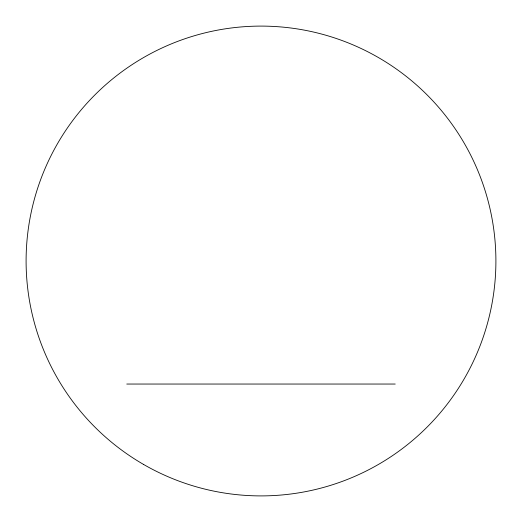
<?xml version="1.0" encoding="UTF-8"?>
<svg xmlns="http://www.w3.org/2000/svg" width="522" height="522" viewBox="0 0 522 522"><rect width="100%" height="100%" fill="white"/><g stroke="black" fill="none" stroke-linecap="round" stroke-linejoin="round"><path stroke-width="0.78" d="M126.774 384.042L395.226 384.042M143.55 464.43A234.9 234.9 0 0 0 495.9 261A234.9 234.9 0 0 0 143.55 57.57A234.9 234.9 0 0 0 143.55 464.43"/></g></svg>
